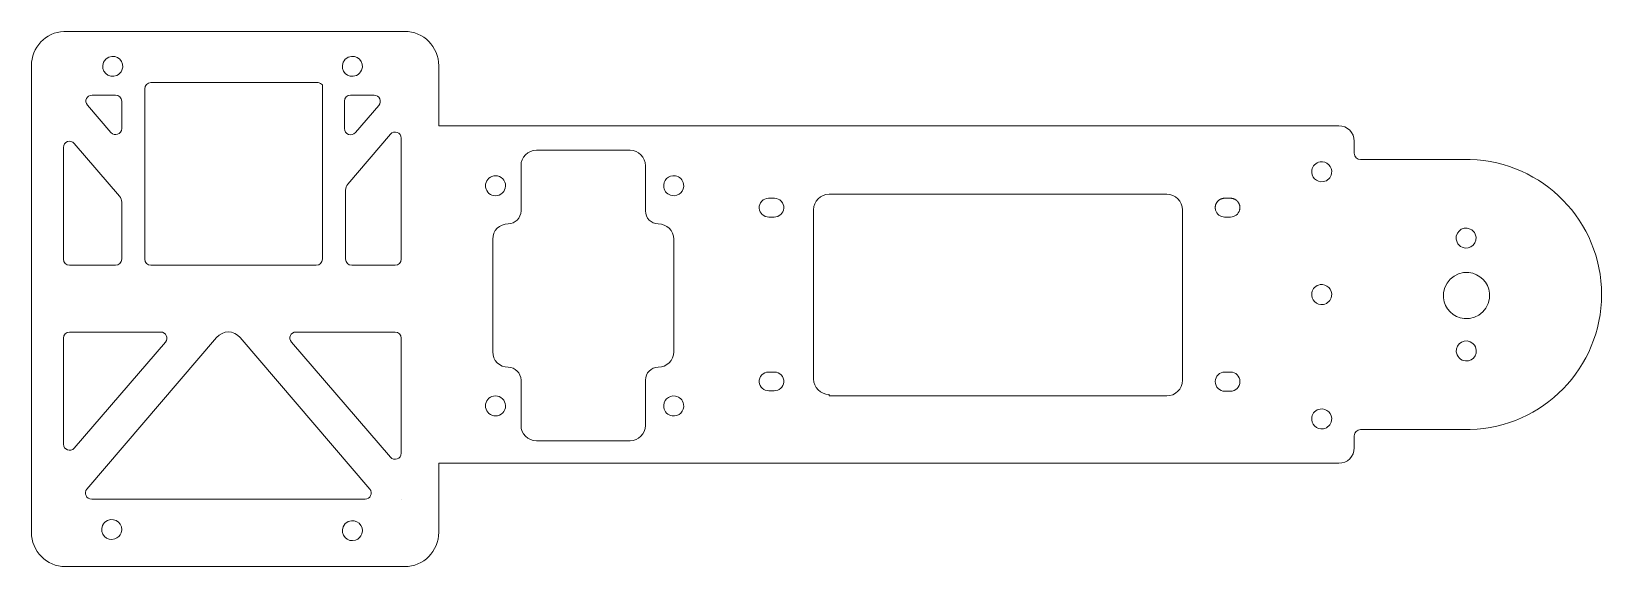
# Model space of a CAD drawing. Extents: x -93 to 416, y 42 to 216.
import ezdxf

# ---------------------------------------------------------------- set-up
doc = ezdxf.new("R2010")
doc.units = 0
doc.header["$MEASUREMENT"] = 0
doc.layers.add('Layer 1', color=7, linetype='Continuous', lineweight=0)

msp = doc.modelspace()

# ---------------------------------------------------------------- linework, layer by layer
at = {"layer": 'Layer 1', "color": 1, "lineweight": 18}
msp.add_lwpolyline([(27.16, 63.82), (27.15, 63.82), (27.16, 63.82)], close=True, dxfattribs=at)
for points, knots in [([(373.77, 174.01), (373.77, 174.01), (373.77, 174.03), (373.77, 174.03), (373.77, 174.03), (338.17, 174.03), (338.17, 174.03), (337.06, 174.03), (336.16, 174.93), (336.16, 176.04), (336.16, 176.04), (336.16, 179.98), (336.16, 179.98), (336.16, 182.74), (333.92, 184.98), (331.16, 184.98), (331.16, 184.98), (317.16, 184.98), (317.16, 184.98), (317.16, 184.98), (316.16, 184.98), (316.16, 184.98), (316.16, 184.98), (315.17, 184.98), (315.17, 184.98), (315.16, 184.98), (315.16, 184.97), (315.16, 184.97), (315.16, 184.97), (41.41, 184.98), (41.41, 184.98), (41.41, 184.98), (39.41, 184.98), (39.41, 184.98), (39.41, 184.98), (39.41, 202.73), (39.41, 202.73), (39.41, 202.96), (39.38, 203.18), (39.33, 203.4), (39.33, 203.4), (39.33, 204.45), (39.33, 204.45), (39.33, 210.59), (34.39, 215.59), (28.32, 215.59), (28.32, 215.59), (28.28, 215.59), (28.28, 215.59), (28.03, 215.59), (27.79, 215.56), (27.57, 215.5), (27.57, 215.5), (-81.43, 215.5), (-81.43, 215.5), (-81.65, 215.55), (-81.87, 215.58), (-82.1, 215.58), (-82.15, 215.58), (-82.19, 215.58), (-82.24, 215.58), (-88.13, 215.3), (-92.74, 210.42), (-92.74, 204.45), (-92.74, 204.45), (-92.74, 53.1), (-92.74, 53.1), (-92.74, 46.96), (-87.8, 41.96), (-81.73, 41.96), (-81.73, 41.96), (28.32, 41.96), (28.32, 41.96), (34.39, 41.96), (39.33, 46.96), (39.33, 53.1), (39.33, 53.1), (39.33, 54.15), (39.33, 54.15), (39.38, 54.37), (39.41, 54.59), (39.41, 54.82), (39.41, 54.82), (39.41, 75.48), (39.41, 75.48), (39.41, 75.48), (41.41, 75.48), (41.41, 75.48), (41.41, 75.48), (41.41, 75.47), (41.41, 75.47), (41.41, 75.47), (43.41, 75.48), (43.41, 75.48), (43.41, 75.48), (43.41, 75.48), (43.41, 75.48), (43.41, 75.48), (45.41, 75.48), (45.41, 75.48), (45.41, 75.48), (125.16, 75.48), (125.16, 75.48), (125.16, 75.48), (125.41, 75.48), (125.41, 75.48), (125.41, 75.48), (127.16, 75.48), (127.16, 75.48), (127.16, 75.48), (127.16, 75.49), (127.16, 75.49), (127.16, 75.49), (129.16, 75.49), (129.16, 75.49), (129.16, 75.49), (129.16, 75.48), (129.16, 75.48), (129.16, 75.48), (131.16, 75.48), (131.16, 75.48), (131.16, 75.48), (141.16, 75.48), (141.16, 75.48), (141.16, 75.48), (301.16, 75.48), (301.16, 75.48), (301.16, 75.48), (311.16, 75.48), (311.16, 75.48), (311.16, 75.48), (313.15, 75.48), (313.15, 75.48), (313.16, 75.48), (313.16, 75.48), (313.16, 75.49), (313.16, 75.49), (313.16, 75.47), (313.16, 75.47), (313.16, 75.47), (315.16, 75.48), (315.16, 75.48), (315.16, 75.48), (315.16, 75.48), (315.16, 75.48), (315.16, 75.48), (315.16, 75.48), (315.17, 75.48), (315.17, 75.48), (316.16, 75.48), (316.16, 75.48), (316.16, 75.48), (317.16, 75.48), (317.16, 75.48), (317.16, 75.48), (331.16, 75.48), (331.16, 75.48), (333.92, 75.48), (336.16, 77.71), (336.16, 80.48), (336.16, 80.48), (336.16, 84.42), (336.16, 84.42), (336.16, 85.53), (337.06, 86.43), (338.17, 86.43), (338.17, 86.43), (373.77, 86.43), (373.77, 86.43), (373.77, 86.43), (373.77, 86.44), (373.77, 86.44), (397.36, 87.09), (416.35, 106.48), (416.35, 130.23), (416.35, 153.97), (397.36, 173.36), (373.77, 174.01)], [0, 0, 0, 0, 1, 1, 1, 2, 2, 2, 3, 3, 3, 4, 4, 4, 5, 5, 5, 6, 6, 6, 7, 7, 7, 8, 8, 8, 9, 9, 9, 10, 10, 10, 11, 11, 11, 12, 12, 12, 13, 13, 13, 14, 14, 14, 15, 15, 15, 16, 16, 16, 17, 17, 17, 18, 18, 18, 19, 19, 19, 20, 20, 20, 21, 21, 21, 22, 22, 22, 23, 23, 23, 24, 24, 24, 25, 25, 25, 26, 26, 26, 27, 27, 27, 28, 28, 28, 29, 29, 29, 30, 30, 30, 31, 31, 31, 32, 32, 32, 33, 33, 33, 34, 34, 34, 35, 35, 35, 36, 36, 36, 37, 37, 37, 38, 38, 38, 39, 39, 39, 40, 40, 40, 41, 41, 41, 42, 42, 42, 43, 43, 43, 44, 44, 44, 45, 45, 45, 46, 46, 46, 47, 47, 47, 48, 48, 48, 49, 49, 49, 50, 50, 50, 51, 51, 51, 52, 52, 52, 53, 53, 53, 54, 54, 54, 55, 55, 55, 56, 56, 56, 57, 57, 57, 58, 58, 58, 59, 59, 59, 59]), ([(-69.32, 205.55), (-69, 206.29), (-68.41, 206.88), (-67.68, 207.21), (-64.95, 208.43), (-62.21, 205.71), (-63.39, 202.98), (-63.71, 202.25), (-64.31, 201.65), (-65.04, 201.32), (-67.77, 200.1), (-70.51, 202.82), (-69.32, 205.55)], [0, 0, 0, 0, 1, 1, 1, 2, 2, 2, 3, 3, 3, 4, 4, 4, 4]), ([(8.36, 205.55), (8.68, 206.28), (9.28, 206.88), (10.01, 207.21), (12.74, 208.43), (15.48, 205.7), (14.29, 202.98), (13.97, 202.24), (13.38, 201.64), (12.65, 201.31), (9.92, 200.1), (7.18, 202.82), (8.36, 205.55)], [0, 0, 0, 0, 1, 1, 1, 2, 2, 2, 3, 3, 3, 4, 4, 4, 4]), ([(-53.99, 198.98), (-53.99, 198.98), (0.01, 198.98), (0.01, 198.98), (0.37, 198.98), (0.7, 198.88), (0.99, 198.72), (1.24, 198.59), (1.45, 198.42), (1.63, 198.21), (1.63, 198.21), (1.63, 141.71), (1.63, 141.71), (1.63, 140.61), (0.73, 139.71), (-0.37, 139.71), (-0.37, 139.71), (-12.7, 139.71), (-12.7, 139.71), (-12.7, 139.71), (-45.06, 139.71), (-45.06, 139.71), (-45.06, 139.71), (-53.99, 139.71), (-53.99, 139.71), (-55.1, 139.71), (-55.99, 140.61), (-55.99, 141.71), (-55.99, 141.71), (-55.99, 152.51), (-55.99, 152.51), (-55.99, 152.51), (-55.99, 170.01), (-55.99, 170.01), (-55.99, 170.01), (-55.99, 196.37), (-55.99, 196.37), (-55.99, 196.37), (-55.99, 196.98), (-55.99, 196.98), (-55.99, 198.08), (-55.1, 198.98), (-53.99, 198.98)], [0, 0, 0, 0, 1, 1, 1, 2, 2, 2, 3, 3, 3, 4, 4, 4, 5, 5, 5, 6, 6, 6, 7, 7, 7, 8, 8, 8, 9, 9, 9, 10, 10, 10, 11, 11, 11, 12, 12, 12, 13, 13, 13, 14, 14, 14, 14]), ([(-73.08, 194.93), (-73.08, 194.93), (-65.47, 194.93), (-65.47, 194.93), (-64.37, 194.93), (-63.47, 194.03), (-63.47, 192.93), (-63.47, 192.93), (-63.47, 184.09), (-63.47, 184.09), (-63.47, 182.23), (-65.78, 181.38), (-66.99, 182.78), (-66.99, 182.78), (-74.59, 191.63), (-74.59, 191.63), (-75.71, 192.92), (-74.79, 194.93), (-73.08, 194.93)], [0, 0, 0, 0, 1, 1, 1, 2, 2, 2, 3, 3, 3, 4, 4, 4, 5, 5, 5, 6, 6, 6, 6]), ([(19.9, 191.6), (19.9, 191.6), (12.29, 182.75), (12.29, 182.75), (11.08, 181.35), (8.77, 182.2), (8.77, 184.06), (8.77, 184.06), (8.77, 192.9), (8.77, 192.9), (8.77, 194.01), (9.67, 194.9), (10.77, 194.9), (10.77, 194.9), (18.38, 194.9), (18.38, 194.9), (20.09, 194.9), (21.01, 192.89), (19.9, 191.6)], [0, 0, 0, 0, 1, 1, 1, 2, 2, 2, 3, 3, 3, 4, 4, 4, 5, 5, 5, 6, 6, 6, 6]), ([(25.16, 139.71), (25.16, 139.71), (11.11, 139.71), (11.11, 139.71), (10, 139.71), (9.11, 140.61), (9.11, 141.71), (9.11, 141.71), (9.11, 164.12), (9.11, 164.12), (9.11, 164.84), (9.36, 165.53), (9.83, 166.07), (9.83, 166.07), (23.64, 182.24), (23.64, 182.24), (24.85, 183.65), (27.16, 182.8), (27.16, 180.94), (27.16, 180.94), (27.16, 141.71), (27.16, 141.71), (27.16, 140.61), (26.26, 139.71), (25.16, 139.71)], [0, 0, 0, 0, 1, 1, 1, 2, 2, 2, 3, 3, 3, 4, 4, 4, 5, 5, 5, 6, 6, 6, 7, 7, 7, 8, 8, 8, 8]), ([(-82.37, 177.96), (-82.37, 179.82), (-80.06, 180.68), (-78.85, 179.26), (-78.85, 179.26), (-64.19, 162.1), (-64.19, 162.1), (-63.73, 161.56), (-63.47, 160.87), (-63.47, 160.15), (-63.47, 160.15), (-63.47, 141.71), (-63.47, 141.71), (-63.47, 140.61), (-64.37, 139.71), (-65.47, 139.71), (-65.47, 139.71), (-80.37, 139.71), (-80.37, 139.71), (-81.47, 139.71), (-82.37, 140.61), (-82.37, 141.71), (-82.37, 141.71), (-82.37, 177.96), (-82.37, 177.96)], [0, 0, 0, 0, 1, 1, 1, 2, 2, 2, 3, 3, 3, 4, 4, 4, 5, 5, 5, 6, 6, 6, 7, 7, 7, 8, 8, 8, 8]), ([(106.34, 102.46), (106.34, 102.46), (106.34, 87.78), (106.34, 87.78), (106.34, 85.02), (104.1, 82.78), (101.34, 82.78), (101.34, 82.78), (71, 82.78), (71, 82.78), (68.24, 82.78), (66, 85.02), (66, 87.78), (66, 87.78), (66, 102.46), (66, 102.46), (66, 104.77), (64.13, 106.64), (61.82, 106.64), (59.06, 106.64), (56.82, 108.88), (56.82, 111.64), (56.82, 111.64), (56.82, 148.17), (56.82, 148.17), (56.82, 150.93), (59.06, 153.17), (61.82, 153.17), (64.13, 153.17), (66, 155.04), (66, 157.34), (66, 157.34), (66, 172.02), (66, 172.02), (66, 174.78), (68.24, 177.02), (71, 177.02), (71, 177.02), (101.34, 177.02), (101.34, 177.02), (104.1, 177.02), (106.34, 174.78), (106.34, 172.02), (106.34, 172.02), (106.34, 157.34), (106.34, 157.34), (106.34, 155.04), (108.21, 153.17), (110.52, 153.17), (113.28, 153.17), (115.52, 150.93), (115.52, 148.17), (115.52, 148.17), (115.52, 111.64), (115.52, 111.64), (115.52, 108.88), (113.28, 106.64), (110.52, 106.64), (108.21, 106.64), (106.34, 104.77), (106.34, 102.46)], [0, 0, 0, 0, 1, 1, 1, 2, 2, 2, 3, 3, 3, 4, 4, 4, 5, 5, 5, 6, 6, 6, 7, 7, 7, 8, 8, 8, 9, 9, 9, 10, 10, 10, 11, 11, 11, 12, 12, 12, 13, 13, 13, 14, 14, 14, 15, 15, 15, 16, 16, 16, 17, 17, 17, 18, 18, 18, 19, 19, 19, 20, 20, 20, 20]), ([(328.81, 169.49), (328.59, 168.14), (327.51, 167.06), (326.16, 166.84), (323.93, 166.47), (322.04, 168.37), (322.4, 170.59), (322.62, 171.94), (323.71, 173.03), (325.06, 173.25), (327.28, 173.61), (329.18, 171.72), (328.81, 169.49)], [0, 0, 0, 0, 1, 1, 1, 2, 2, 2, 3, 3, 3, 4, 4, 4, 4]), ([(54.53, 166.04), (54.78, 167.59), (56.12, 168.77), (57.73, 168.77), (59.56, 168.77), (61.04, 167.26), (60.98, 165.41), (60.93, 163.68), (59.45, 162.26), (57.72, 162.26), (56.11, 162.27), (54.78, 163.45), (54.53, 165), (54.53, 165), (54.53, 166.04), (54.53, 166.04)], [0, 0, 0, 0, 1, 1, 1, 2, 2, 2, 3, 3, 3, 4, 4, 4, 5, 5, 5, 5]), ([(116.07, 168.73), (117.41, 168.5), (118.5, 167.42), (118.72, 166.07), (119.09, 163.84), (117.19, 161.94), (114.96, 162.31), (113.62, 162.53), (112.53, 163.62), (112.31, 164.96), (111.95, 167.19), (113.84, 169.09), (116.07, 168.73)], [0, 0, 0, 0, 1, 1, 1, 2, 2, 2, 3, 3, 3, 4, 4, 4, 4]), ([(151.22, 158.21), (151.11, 156.59), (149.69, 155.36), (148.07, 155.36), (148.07, 155.36), (146.38, 155.36), (146.38, 155.36), (144.75, 155.36), (143.33, 156.59), (143.23, 158.21), (143.11, 159.98), (144.52, 161.46), (146.27, 161.46), (146.27, 161.46), (148.17, 161.46), (148.17, 161.46), (149.92, 161.46), (151.33, 159.98), (151.22, 158.21)], [0, 0, 0, 0, 1, 1, 1, 2, 2, 2, 3, 3, 3, 4, 4, 4, 5, 5, 5, 6, 6, 6, 6]), ([(280.42, 102.4), (280.42, 99.61), (278.17, 97.34), (275.4, 97.34), (275.4, 97.34), (265.9, 97.34), (265.9, 97.34), (265.9, 97.34), (165.87, 97.34), (165.87, 97.34), (165.87, 97.34), (165.87, 97.82), (165.87, 97.82), (163.1, 97.82), (160.86, 100.07), (160.86, 102.84), (160.86, 102.84), (160.86, 157.72), (160.86, 157.72), (160.86, 160.49), (163.1, 162.74), (165.87, 162.74), (165.87, 162.74), (175.38, 162.74), (175.38, 162.74), (175.38, 162.74), (265.9, 162.74), (265.9, 162.74), (265.9, 162.74), (275.4, 162.74), (275.4, 162.74), (278.17, 162.74), (280.42, 160.48), (280.42, 157.69), (280.42, 157.69), (280.42, 102.4), (280.42, 102.4)], [0, 0, 0, 0, 1, 1, 1, 2, 2, 2, 3, 3, 3, 4, 4, 4, 5, 5, 5, 6, 6, 6, 7, 7, 7, 8, 8, 8, 9, 9, 9, 10, 10, 10, 11, 11, 11, 12, 12, 12, 12]), ([(291.09, 158.3), (291.09, 158.34), (291.09, 158.37), (291.09, 158.41), (291.09, 158.43), (291.09, 158.45), (291.09, 158.48), (291.09, 158.53), (291.09, 158.58), (291.1, 158.63), (291.1, 158.68), (291.11, 158.74), (291.11, 158.79), (291.12, 158.84), (291.13, 158.89), (291.14, 158.94), (291.15, 158.99), (291.16, 159.05), (291.17, 159.1), (291.18, 159.15), (291.19, 159.19), (291.2, 159.24), (291.22, 159.29), (291.23, 159.34), (291.25, 159.39), (291.27, 159.44), (291.28, 159.48), (291.3, 159.53), (291.32, 159.58), (291.34, 159.63), (291.36, 159.68), (291.38, 159.72), (291.4, 159.76), (291.43, 159.8), (291.45, 159.85), (291.48, 159.9), (291.5, 159.94), (291.53, 159.98), (291.55, 160.02), (291.58, 160.06), (291.61, 160.11), (291.64, 160.15), (291.67, 160.19), (291.69, 160.23), (291.72, 160.27), (291.75, 160.31), (291.78, 160.35), (291.82, 160.39), (291.85, 160.43), (291.89, 160.46), (291.92, 160.5), (291.95, 160.53), (291.99, 160.57), (292.02, 160.61), (292.06, 160.64), (292.1, 160.67), (292.13, 160.71), (292.17, 160.74), (292.21, 160.77), (292.25, 160.8), (292.29, 160.84), (292.33, 160.86), (292.37, 160.89), (292.4, 160.92), (292.45, 160.95), (292.49, 160.98), (292.54, 161.01), (292.58, 161.03), (292.62, 161.05), (292.66, 161.08), (292.71, 161.1), (292.76, 161.13), (292.81, 161.15), (292.85, 161.17), (292.89, 161.19), (292.93, 161.21), (292.98, 161.23), (293.03, 161.25), (293.09, 161.27), (293.13, 161.29), (293.17, 161.3), (293.21, 161.32), (293.27, 161.34), (293.33, 161.35), (293.39, 161.36), (293.43, 161.37), (293.47, 161.39), (293.51, 161.4), (293.58, 161.41), (293.65, 161.42), (293.71, 161.43), (293.75, 161.43), (293.78, 161.44), (293.82, 161.44), (293.92, 161.45), (294.03, 161.46), (294.14, 161.46), (294.14, 161.46), (294.14, 161.46), (294.14, 161.46), (294.14, 161.46), (294.14, 161.46), (294.14, 161.46), (294.14, 161.46), (296.04, 161.46), (296.04, 161.46), (296.04, 161.46), (296.04, 161.46), (296.04, 161.46), (296.14, 161.46), (296.25, 161.45), (296.36, 161.44), (296.39, 161.44), (296.42, 161.43), (296.46, 161.43), (296.53, 161.42), (296.6, 161.41), (296.66, 161.4), (296.7, 161.39), (296.74, 161.38), (296.78, 161.37), (296.84, 161.35), (296.9, 161.34), (296.96, 161.32), (297, 161.3), (297.04, 161.29), (297.08, 161.27), (297.14, 161.25), (297.19, 161.23), (297.25, 161.21), (297.29, 161.19), (297.33, 161.17), (297.37, 161.15), (297.42, 161.13), (297.47, 161.1), (297.52, 161.08), (297.56, 161.05), (297.59, 161.03), (297.63, 161.01), (297.68, 160.98), (297.73, 160.95), (297.77, 160.92), (297.81, 160.89), (297.84, 160.86), (297.88, 160.84), (297.92, 160.8), (297.97, 160.77), (298.01, 160.74), (298.04, 160.71), (298.08, 160.67), (298.11, 160.64), (298.15, 160.61), (298.19, 160.57), (298.23, 160.53), (298.26, 160.5), (298.29, 160.46), (298.32, 160.43), (298.35, 160.39), (298.39, 160.35), (298.42, 160.31), (298.45, 160.27), (298.48, 160.23), (298.51, 160.2), (298.54, 160.15), (298.57, 160.11), (298.6, 160.06), (298.62, 160.02), (298.65, 159.98), (298.67, 159.94), (298.7, 159.9), (298.72, 159.85), (298.75, 159.8), (298.77, 159.76), (298.79, 159.72), (298.81, 159.68), (298.83, 159.63), (298.85, 159.58), (298.87, 159.53), (298.89, 159.48), (298.91, 159.44), (298.92, 159.39), (298.94, 159.34), (298.96, 159.29), (298.97, 159.24), (298.98, 159.19), (299, 159.15), (299.01, 159.1), (299.02, 159.05), (299.03, 158.99), (299.04, 158.94), (299.05, 158.89), (299.05, 158.84), (299.06, 158.79), (299.07, 158.74), (299.07, 158.68), (299.08, 158.63), (299.08, 158.58), (299.08, 158.53), (299.08, 158.48), (299.08, 158.45), (299.09, 158.43), (299.09, 158.41), (299.09, 158.37), (299.08, 158.34), (299.08, 158.3), (299.08, 158.27), (299.08, 158.24), (299.08, 158.21), (299.08, 158.19), (299.08, 158.17), (299.07, 158.15), (299.07, 158.1), (299.06, 158.05), (299.06, 158), (299.05, 157.95), (299.04, 157.91), (299.03, 157.86), (299.02, 157.8), (299.01, 157.73), (298.99, 157.67), (298.99, 157.65), (298.98, 157.62), (298.97, 157.59), (298.62, 156.31), (297.44, 155.36), (296.04, 155.36), (296.04, 155.36), (295.93, 155.36), (295.93, 155.36), (295.93, 155.36), (294.24, 155.36), (294.24, 155.36), (294.24, 155.36), (294.14, 155.36), (294.14, 155.36), (292.74, 155.36), (291.56, 156.31), (291.2, 157.59), (291.19, 157.62), (291.19, 157.65), (291.18, 157.67), (291.17, 157.73), (291.15, 157.8), (291.14, 157.86), (291.13, 157.91), (291.12, 157.95), (291.12, 158), (291.11, 158.05), (291.1, 158.1), (291.1, 158.15), (291.1, 158.17), (291.09, 158.19), (291.09, 158.21), (291.09, 158.24), (291.09, 158.27), (291.09, 158.3)], [0, 0, 0, 0, 1, 1, 1, 2, 2, 2, 3, 3, 3, 4, 4, 4, 5, 5, 5, 6, 6, 6, 7, 7, 7, 8, 8, 8, 9, 9, 9, 10, 10, 10, 11, 11, 11, 12, 12, 12, 13, 13, 13, 14, 14, 14, 15, 15, 15, 16, 16, 16, 17, 17, 17, 18, 18, 18, 19, 19, 19, 20, 20, 20, 21, 21, 21, 22, 22, 22, 23, 23, 23, 24, 24, 24, 25, 25, 25, 26, 26, 26, 27, 27, 27, 28, 28, 28, 29, 29, 29, 30, 30, 30, 31, 31, 31, 32, 32, 32, 33, 33, 33, 34, 34, 34, 35, 35, 35, 36, 36, 36, 37, 37, 37, 38, 38, 38, 39, 39, 39, 40, 40, 40, 41, 41, 41, 42, 42, 42, 43, 43, 43, 44, 44, 44, 45, 45, 45, 46, 46, 46, 47, 47, 47, 48, 48, 48, 49, 49, 49, 50, 50, 50, 51, 51, 51, 52, 52, 52, 53, 53, 53, 54, 54, 54, 55, 55, 55, 56, 56, 56, 57, 57, 57, 58, 58, 58, 59, 59, 59, 60, 60, 60, 61, 61, 61, 62, 62, 62, 63, 63, 63, 64, 64, 64, 65, 65, 65, 66, 66, 66, 67, 67, 67, 68, 68, 68, 69, 69, 69, 70, 70, 70, 71, 71, 71, 72, 72, 72, 73, 73, 73, 74, 74, 74, 75, 75, 75, 76, 76, 76, 77, 77, 77, 78, 78, 78, 79, 79, 79, 80, 80, 80, 81, 81, 81, 82, 82, 82, 83, 83, 83, 84, 84, 84, 85, 85, 85, 85]), ([(373.74, 151.48), (374.48, 151.16), (375.07, 150.56), (375.4, 149.82), (376.6, 147.09), (373.87, 144.36), (371.14, 145.56), (370.41, 145.89), (369.81, 146.49), (369.48, 147.22), (368.28, 149.95), (371.01, 152.69), (373.74, 151.48)], [0, 0, 0, 0, 1, 1, 1, 2, 2, 2, 3, 3, 3, 4, 4, 4, 4]), ([(371.79, 122.43), (368.28, 122.77), (365.44, 125.61), (365.09, 129.12), (364.62, 133.87), (368.58, 137.82), (373.32, 137.35), (376.83, 137), (379.67, 134.16), (380.02, 130.65), (380.48, 125.91), (376.53, 121.96), (371.79, 122.43)], [0, 0, 0, 0, 1, 1, 1, 2, 2, 2, 3, 3, 3, 4, 4, 4, 4]), ([(328.81, 129.68), (328.59, 128.33), (327.51, 127.24), (326.16, 127.02), (323.93, 126.66), (322.04, 128.55), (322.4, 130.78), (322.62, 132.12), (323.71, 133.21), (325.06, 133.43), (327.28, 133.8), (329.18, 131.9), (328.81, 129.68)], [0, 0, 0, 0, 1, 1, 1, 2, 2, 2, 3, 3, 3, 4, 4, 4, 4]), ([(-82.37, 81.73), (-82.37, 81.73), (-82.37, 116.07), (-82.37, 116.07), (-82.37, 117.18), (-81.47, 118.07), (-80.37, 118.07), (-80.37, 118.07), (-50.82, 118.07), (-50.82, 118.07), (-49.11, 118.07), (-48.18, 116.07), (-49.3, 114.77), (-49.3, 114.77), (-78.85, 80.42), (-78.85, 80.42), (-80.06, 79.02), (-82.37, 79.87), (-82.37, 81.73)], [0, 0, 0, 0, 1, 1, 1, 2, 2, 2, 3, 3, 3, 4, 4, 4, 5, 5, 5, 6, 6, 6, 6]), ([(15.44, 63.82), (15.44, 63.82), (-73.19, 63.82), (-73.19, 63.82), (-74.9, 63.82), (-75.82, 65.82), (-74.72, 67.12), (-74.72, 67.12), (-32.68, 116.32), (-32.68, 116.32), (-30.68, 118.66), (-27.07, 118.66), (-25.08, 116.32), (-25.08, 116.32), (16.96, 67.12), (16.96, 67.12), (18.07, 65.82), (17.15, 63.82), (15.44, 63.82)], [0, 0, 0, 0, 1, 1, 1, 2, 2, 2, 3, 3, 3, 4, 4, 4, 5, 5, 5, 6, 6, 6, 6]), ([(27.16, 78.77), (27.16, 76.91), (24.85, 76.06), (23.64, 77.46), (23.64, 77.46), (-8.46, 114.77), (-8.46, 114.77), (-9.57, 116.07), (-8.65, 118.07), (-6.94, 118.07), (-6.94, 118.07), (25.16, 118.07), (25.16, 118.07), (26.26, 118.07), (27.16, 117.18), (27.16, 116.07), (27.16, 116.07), (27.16, 78.77), (27.16, 78.77)], [0, 0, 0, 0, 1, 1, 1, 2, 2, 2, 3, 3, 3, 4, 4, 4, 5, 5, 5, 6, 6, 6, 6]), ([(371.17, 108.97), (370.43, 109.29), (369.84, 109.89), (369.51, 110.63), (368.31, 113.36), (371.04, 116.09), (373.77, 114.89), (374.5, 114.56), (375.1, 113.97), (375.43, 113.23), (376.63, 110.5), (373.9, 107.76), (371.17, 108.97)], [0, 0, 0, 0, 1, 1, 1, 2, 2, 2, 3, 3, 3, 4, 4, 4, 4]), ([(151.22, 101.84), (151.11, 100.22), (149.69, 98.99), (148.07, 98.99), (148.07, 98.99), (146.38, 98.99), (146.38, 98.99), (144.75, 98.99), (143.33, 100.22), (143.23, 101.84), (143.11, 103.61), (144.52, 105.09), (146.27, 105.09), (146.27, 105.09), (148.17, 105.09), (148.17, 105.09), (149.92, 105.09), (151.33, 103.61), (151.22, 101.84)], [0, 0, 0, 0, 1, 1, 1, 2, 2, 2, 3, 3, 3, 4, 4, 4, 5, 5, 5, 6, 6, 6, 6]), ([(295.97, 98.83), (295.97, 98.83), (294.23, 98.83), (294.23, 98.83), (292.5, 98.83), (291.1, 100.23), (291.1, 101.96), (291.1, 101.99), (291.1, 102.02), (291.1, 102.04), (291.1, 103.73), (292.46, 105.09), (294.15, 105.09), (294.15, 105.09), (294.23, 105.09), (294.23, 105.09), (294.23, 105.09), (295.97, 105.09), (295.97, 105.09), (295.97, 105.09), (296.05, 105.09), (296.05, 105.09), (297.73, 105.09), (299.09, 103.73), (299.09, 102.04), (299.09, 102.02), (299.1, 101.99), (299.1, 101.96), (299.1, 100.23), (297.7, 98.83), (295.97, 98.83)], [0, 0, 0, 0, 1, 1, 1, 2, 2, 2, 3, 3, 3, 4, 4, 4, 5, 5, 5, 6, 6, 6, 7, 7, 7, 8, 8, 8, 9, 9, 9, 10, 10, 10, 10]), ([(57.73, 90.84), (56.12, 90.84), (54.78, 92.02), (54.53, 93.57), (54.53, 93.57), (54.53, 94.61), (54.53, 94.61), (54.78, 96.16), (56.11, 97.34), (57.72, 97.34), (59.45, 97.35), (60.93, 95.93), (60.98, 94.19), (61.04, 92.35), (59.56, 90.84), (57.73, 90.84)], [0, 0, 0, 0, 1, 1, 1, 2, 2, 2, 3, 3, 3, 4, 4, 4, 5, 5, 5, 5]), ([(114.97, 90.88), (113.62, 91.1), (112.53, 92.19), (112.31, 93.54), (111.94, 95.76), (113.84, 97.66), (116.07, 97.3), (117.41, 97.08), (118.5, 95.99), (118.72, 94.64), (119.09, 92.42), (117.19, 90.52), (114.97, 90.88)], [0, 0, 0, 0, 1, 1, 1, 2, 2, 2, 3, 3, 3, 4, 4, 4, 4]), ([(328.81, 89.34), (328.59, 87.99), (327.51, 86.9), (326.16, 86.68), (323.93, 86.32), (322.04, 88.21), (322.4, 90.44), (322.62, 91.79), (323.71, 92.87), (325.06, 93.09), (327.28, 93.46), (329.18, 91.56), (328.81, 89.34)], [0, 0, 0, 0, 1, 1, 1, 2, 2, 2, 3, 3, 3, 4, 4, 4, 4]), ([(-63.65, 52.95), (-63.98, 52.02), (-64.73, 51.27), (-65.66, 50.93), (-68.29, 49.99), (-70.84, 52.62), (-69.68, 55.27), (-69.36, 56), (-68.77, 56.6), (-68.04, 56.93), (-65.4, 58.11), (-62.74, 55.59), (-63.65, 52.95)], [0, 0, 0, 0, 1, 1, 1, 2, 2, 2, 3, 3, 3, 4, 4, 4, 4]), ([(14.39, 52.6), (14.06, 51.66), (13.32, 50.91), (12.39, 50.58), (9.75, 49.63), (7.21, 52.27), (8.36, 54.91), (8.68, 55.65), (9.27, 56.25), (10.01, 56.57), (12.65, 57.75), (15.3, 55.24), (14.39, 52.6)], [0, 0, 0, 0, 1, 1, 1, 2, 2, 2, 3, 3, 3, 4, 4, 4, 4])]:
    msp.add_open_spline(points, degree=3, knots=knots, dxfattribs=at)

doc.saveas('drawing.dxf')
